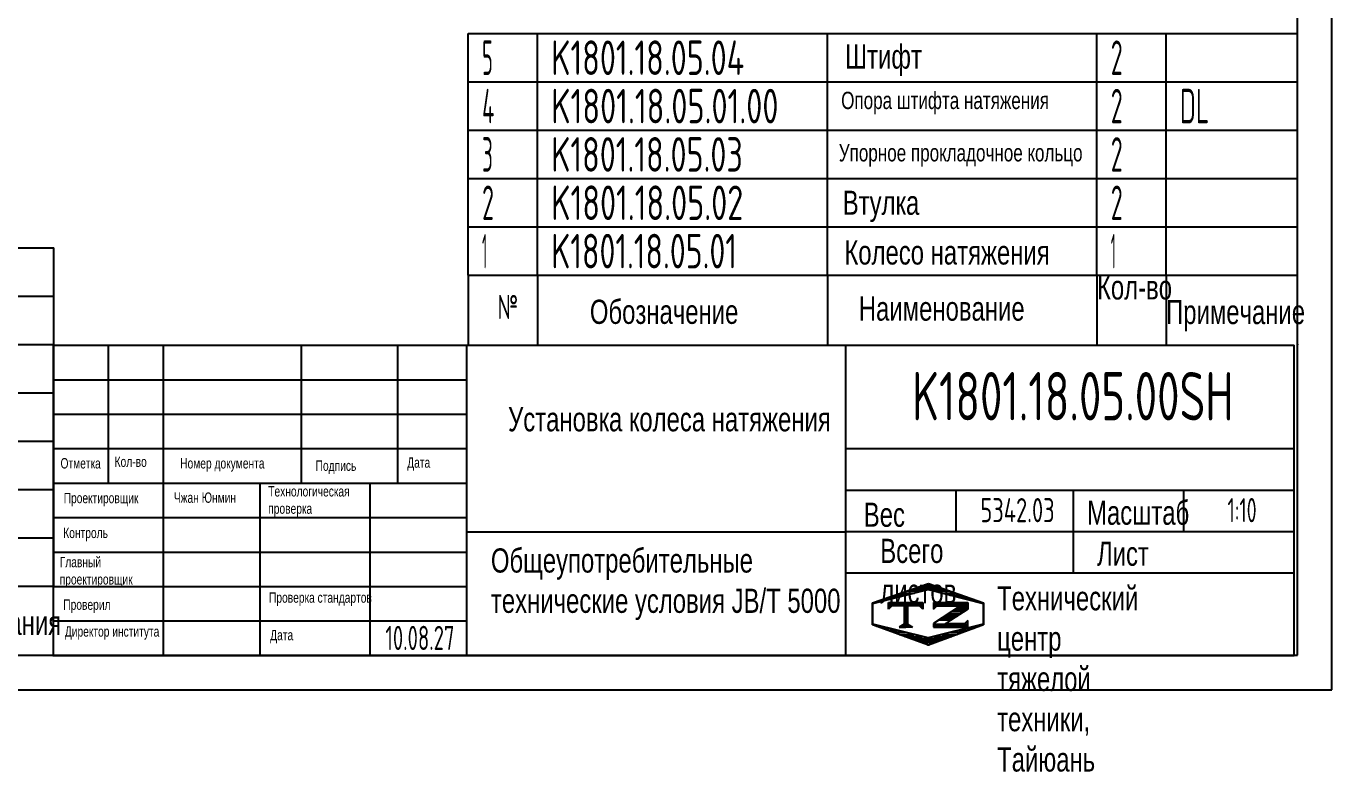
# Model space of a CAD drawing. Header units: millimetres. Extents: x 0 to 4200, y -119 to 2970.
# Drawn here: x 2310 to 4200, y -119 to 961 of the extents above; entities that cross this region are included whole.
import ezdxf
from ezdxf.enums import TextEntityAlignment as Align

# ---------------------------------------------------------------- set-up
doc = ezdxf.new("R2010")
doc.units = ezdxf.units.MM
doc.header["$LTSCALE"] = 100
for name, color, linetype in [('01', 7, 'Continuous'), ('02', 1, 'Continuous'), ('11', 3, 'Continuous'), ('THICK', 7, 'Continuous')]:
    doc.layers.add(name, color=color, linetype=linetype)
doc.styles.get("Standard").update_dxf_attribs({"font": 'isocp', "width": 0.707, "bigfont": 'intecad.shx'})

# ---------------------------------------------------------------- blocks, each defined once
blk = doc.blocks.new('*U46')
at = {"layer": '01'}
for points in [[(415, 5), (415, 292)], [(25, 5), (415, 5)]]:
    blk.add_lwpolyline(points, dxfattribs=at)
at = {"layer": '02'}
for points in [[(420, 0), (420, 297)], [(0, 0), (420, 0)]]:
    blk.add_lwpolyline(points, dxfattribs=at)
blk = doc.blocks.new('*U49')
at = {"layer": '01'}
for p, q in [((0, -70), (0, 0)), ((1200, -70), (1200, 0))]:
    blk.add_line(p, q, dxfattribs=at)
at = {"layer": '02'}
for p, q in [((0, 0), (100, 0)), ((100, -70), (100, 0)), ((100, 0), (520, 0)), ((520, -70), (520, 0)), ((520, 0), (910, 0)), ((910, -70), (910, 0)), ((910, 0), (1010, 0)), ((1010, -70), (1010, 0)), ((1010, 0), (1200, 0))]:
    blk.add_line(p, q, dxfattribs=at)
blk = doc.blocks.new('*U50')
at = {"layer": '01'}
for p, q in [((0, -70), (0, 0)), ((1200, -70), (1200, 0))]:
    blk.add_line(p, q, dxfattribs=at)
at = {"layer": '02'}
for p, q in [((0, 0), (100, 0)), ((100, -70), (100, 0)), ((100, 0), (520, 0)), ((520, -70), (520, 0)), ((520, 0), (910, 0)), ((910, -70), (910, 0)), ((910, 0), (1010, 0)), ((1010, -70), (1010, 0)), ((1010, 0), (1200, 0))]:
    blk.add_line(p, q, dxfattribs=at)
blk = doc.blocks.new('*U51')
at = {"layer": '01'}
for p, q in [((0, -70), (0, 0)), ((1200, -70), (1200, 0))]:
    blk.add_line(p, q, dxfattribs=at)
at = {"layer": '02'}
for p, q in [((0, 0), (100, 0)), ((100, -70), (100, 0)), ((100, 0), (520, 0)), ((520, -70), (520, 0)), ((520, 0), (910, 0)), ((910, -70), (910, 0)), ((910, 0), (1010, 0)), ((1010, -70), (1010, 0)), ((1010, 0), (1200, 0))]:
    blk.add_line(p, q, dxfattribs=at)
blk = doc.blocks.new('*U52')
at = {"layer": '01'}
for p, q in [((0, -70), (0, 0)), ((1200, -70), (1200, 0))]:
    blk.add_line(p, q, dxfattribs=at)
at = {"layer": '02'}
for p, q in [((0, 0), (100, 0)), ((100, -70), (100, 0)), ((100, 0), (520, 0)), ((520, -70), (520, 0)), ((520, 0), (910, 0)), ((910, -70), (910, 0)), ((910, 0), (1010, 0)), ((1010, -70), (1010, 0)), ((1010, 0), (1200, 0))]:
    blk.add_line(p, q, dxfattribs=at)
blk = doc.blocks.new('*U53')
at = {"layer": '01'}
for p, q in [((0, -70), (0, 0)), ((0, 0), (100, 0)), ((100, 0), (520, 0)), ((520, 0), (910, 0)), ((910, 0), (1010, 0)), ((1010, 0), (1200, 0)), ((1200, -70), (1200, 0))]:
    blk.add_line(p, q, dxfattribs=at)
at = {"layer": '02'}
for p, q in [((100, -70), (100, 0)), ((520, -70), (520, 0)), ((910, -70), (910, 0)), ((1010, -70), (1010, 0))]:
    blk.add_line(p, q, dxfattribs=at)
blk = doc.blocks.new('*U56')
at = {"layer": '01'}
for p, q in [((0, -70), (0, 0)), ((1200, -70), (1200, 0))]:
    blk.add_line(p, q, dxfattribs=at)
at = {"layer": '02'}
for p, q in [((0, 0), (100, 0)), ((100, -70), (100, 0)), ((100, 0), (520, 0)), ((520, -70), (520, 0)), ((520, 0), (910, 0)), ((910, -70), (910, 0)), ((910, 0), (1010, 0)), ((1010, -70), (1010, 0)), ((1010, 0), (1200, 0))]:
    blk.add_line(p, q, dxfattribs=at)
blk = doc.blocks.new('*U57')
at = {"layer": '01'}
for p, q in [((0, -70), (0, 0)), ((1200, -70), (1200, 0))]:
    blk.add_line(p, q, dxfattribs=at)
at = {"layer": '02'}
for p, q in [((0, 0), (100, 0)), ((100, -70), (100, 0)), ((100, 0), (520, 0)), ((520, -70), (520, 0)), ((520, 0), (910, 0)), ((910, -70), (910, 0)), ((910, 0), (1010, 0)), ((1010, -70), (1010, 0)), ((1010, 0), (1200, 0))]:
    blk.add_line(p, q, dxfattribs=at)
blk = doc.blocks.new('*U58')
at = {"layer": '01'}
for p, q in [((0, -70), (0, 0)), ((1200, -70), (1200, 0))]:
    blk.add_line(p, q, dxfattribs=at)
at = {"layer": '02'}
for p, q in [((0, 0), (100, 0)), ((100, -70), (100, 0)), ((100, 0), (520, 0)), ((520, -70), (520, 0)), ((520, 0), (910, 0)), ((910, -70), (910, 0)), ((910, 0), (1010, 0)), ((1010, -70), (1010, 0)), ((1010, 0), (1200, 0))]:
    blk.add_line(p, q, dxfattribs=at)
blk = doc.blocks.new('*U59')
at = {"layer": '01'}
for p, q in [((0, -70), (0, 0)), ((1200, -70), (1200, 0))]:
    blk.add_line(p, q, dxfattribs=at)
at = {"layer": '02'}
for p, q in [((0, 0), (100, 0)), ((100, -70), (100, 0)), ((100, 0), (520, 0)), ((520, -70), (520, 0)), ((520, 0), (910, 0)), ((910, -70), (910, 0)), ((910, 0), (1010, 0)), ((1010, -70), (1010, 0)), ((1010, 0), (1200, 0))]:
    blk.add_line(p, q, dxfattribs=at)
blk = doc.blocks.new('*U60')
at = {"layer": '01'}
for p, q in [((0, -70), (0, 0)), ((1200, -70), (1200, 0))]:
    blk.add_line(p, q, dxfattribs=at)
at = {"layer": '02'}
for p, q in [((0, 0), (100, 0)), ((100, -70), (100, 0)), ((100, 0), (520, 0)), ((520, -70), (520, 0)), ((520, 0), (910, 0)), ((910, -70), (910, 0)), ((910, 0), (1010, 0)), ((1010, -70), (1010, 0)), ((1010, 0), (1200, 0))]:
    blk.add_line(p, q, dxfattribs=at)
blk = doc.blocks.new('*U61')
at = {"layer": '01'}
for p, q in [((0, -70), (0, 0)), ((1200, -70), (1200, 0))]:
    blk.add_line(p, q, dxfattribs=at)
at = {"layer": '02'}
for p, q in [((0, 0), (100, 0)), ((100, -70), (100, 0)), ((100, 0), (520, 0)), ((520, -70), (520, 0)), ((520, 0), (910, 0)), ((910, -70), (910, 0)), ((910, 0), (1010, 0)), ((1010, -70), (1010, 0)), ((1010, 0), (1200, 0))]:
    blk.add_line(p, q, dxfattribs=at)
blk = doc.blocks.new('*U62')
at = {"layer": '01'}
for p, q in [((0, -70), (0, 0)), ((0, 0), (100, 0)), ((100, 0), (520, 0)), ((520, 0), (910, 0)), ((910, 0), (1010, 0)), ((1010, 0), (1200, 0)), ((1200, -70), (1200, 0))]:
    blk.add_line(p, q, dxfattribs=at)
at = {"layer": '02'}
for p, q in [((100, -70), (100, 0)), ((520, -70), (520, 0)), ((910, -70), (910, 0)), ((1010, -70), (1010, 0))]:
    blk.add_line(p, q, dxfattribs=at)
blk = doc.blocks.new('*X66')
at = {"color": 0}
for p, q in [((127.06, 7.8), (132.06, 7.8)), ((127.06, 7.5), (132.06, 7.5)), ((127.06, 7.2), (127.32, 7.2)), ((128.3, 5.7), (130.1, 5.7)), ((128.77, 6), (130.57, 6)), ((129.23, 6.3), (131.04, 6.3)), ((129.7, 6.6), (131.51, 6.6)), ((130.16, 6.9), (131.98, 6.9)), ((130.62, 7.2), (132.06, 7.2)), ((127.84, 5.4), (129.64, 5.4))]:
    blk.add_line(p, q, dxfattribs=at)
blk = doc.blocks.new('*X67')
at = {"color": 0}
for p, q in [((127.06, 4.8), (132.06, 4.8)), ((127.06, 4.5), (132.06, 4.5)), ((131.84, 5.1), (132.06, 5.1))]:
    blk.add_line(p, q, dxfattribs=at)
blk = doc.blocks.new('*X65')
at = {"color": 0}
for p, q in [((122.34, 4.5), (123.72, 4.5)), ((122.82, 4.8), (123.24, 4.8))]:
    blk.add_line(p, q, dxfattribs=at)
blk = doc.blocks.new('*X64')
at = {"color": 0}
for p, q in [((120.53, 7.8), (125.53, 7.8)), ((120.53, 7.5), (125.53, 7.5)), ((120.53, 7.2), (120.79, 7.2)), ((125.27, 7.2), (125.53, 7.2))]:
    blk.add_line(p, q, dxfattribs=at)
blk = doc.blocks.new('*X63')
at = {"color": 0}
for p, q in [((123.24, 9.6), (125.52, 9.6)), ((124.1, 9.9), (128.52, 9.9)), ((124.97, 10.2), (127.67, 10.2)), ((125.83, 10.5), (126.82, 10.5)), ((127.02, 9.6), (129.37, 9.6)), ((118.22, 7.8), (118.32, 7.8)), ((118.94, 8.1), (119.52, 8.1)), ((119.8, 8.4), (120.72, 8.4)), ((120.66, 8.7), (121.92, 8.7)), ((121.52, 9), (123.12, 9)), ((122.38, 9.3), (124.32, 9.3)), ((128.22, 9.3), (130.22, 9.3)), ((129.42, 9), (131.07, 9)), ((130.62, 8.7), (131.92, 8.7)), ((131.82, 8.4), (132.77, 8.4)), ((133.02, 8.1), (133.62, 8.1)), ((134.22, 7.8), (134.32, 7.8)), ((118.22, 7.5), (118.27, 7.5)), ((118.22, 7.2), (118.27, 7.2)), ((118.22, 6.9), (118.27, 6.9)), ((118.22, 6.6), (118.27, 6.6)), ((118.22, 6.3), (118.27, 6.3)), ((118.22, 6), (118.27, 6)), ((118.22, 5.7), (118.27, 5.7)), ((134.27, 7.5), (134.32, 7.5)), ((134.27, 7.2), (134.32, 7.2)), ((134.27, 6.9), (134.32, 6.9)), ((134.27, 6.6), (134.32, 6.6)), ((134.27, 6.3), (134.32, 6.3)), ((134.27, 6), (134.32, 6)), ((134.27, 5.7), (134.32, 5.7)), ((118.22, 5.4), (118.27, 5.4)), ((118.22, 5.1), (118.27, 5.1)), ((118.22, 4.8), (118.27, 4.8)), ((118.79, 4.5), (119.42, 4.5)), ((119.61, 4.2), (120.62, 4.2)), ((120.43, 3.9), (121.82, 3.9)), ((130.72, 3.9), (132.14, 3.9)), ((131.92, 4.2), (132.95, 4.2)), ((133.12, 4.5), (133.76, 4.5)), ((134.27, 5.4), (134.32, 5.4)), ((134.27, 5.1), (134.32, 5.1)), ((134.27, 4.8), (134.32, 4.8)), ((121.26, 3.6), (123.02, 3.6)), ((122.08, 3.3), (124.22, 3.3)), ((122.91, 3), (125.42, 3)), ((123.73, 2.7), (128.89, 2.7)), ((124.55, 2.4), (128.07, 2.4)), ((125.38, 2.1), (127.26, 2.1)), ((127.12, 3), (129.7, 3)), ((128.32, 3.3), (130.51, 3.3)), ((129.52, 3.6), (131.32, 3.6)), ((126.2, 1.8), (126.45, 1.8))]:
    blk.add_line(p, q, dxfattribs=at)

msp = doc.modelspace()

# ---------------------------------------------------------------- linework, layer by layer
at = {"layer": '01'}
for p, q in [((2950, 600), (2950, 500)), ((2950, 600), (4150, 600)), ((3050, 600), (3050, 500)), ((3470, 600), (3470, 500)), ((3860, 600), (3860, 500)), ((3960, 600), (3960, 500)), ((1150, 150), (2350, 150))]:
    msp.add_line(p, q, dxfattribs=at)
for p in [(4150, 500), (2350, 50)]:
    msp.add_point(p, dxfattribs=at)
at = {"layer": 'THICK'}
for p, q in [((2349.183, 498.707), (2349.183, 49.688)), ((2349.183, 498.707), (4145.259, 498.707)), ((2428.982, 498.49), (2428.982, 498.707)), ((2429.008, 299.143), (2429.008, 498.707)), ((2508.834, 49.688), (2508.834, 498.707)), ((2708.398, 299.143), (2708.398, 498.707)), ((2848.093, 299.143), (2848.093, 498.707)), ((2947.875, 49.688), (2947.875, 498.707)), ((3496.676, 49.688), (3496.676, 498.707)), ((4145.259, 49.688), (4145.259, 498.707)), ((2349.183, 349.034), (2947.875, 349.034)), ((3496.676, 349.034), (4145.259, 349.034)), ((2349.183, 299.143), (2947.875, 299.143)), ((2648.529, 49.688), (2648.529, 299.143)), ((2808.18, 49.688), (2808.18, 299.143)), ((3496.676, 289.164), (4145.259, 289.164)), ((3656.327, 229.295), (3656.327, 289.164)), ((3825.957, 169.426), (3825.957, 289.164)), ((3985.608, 229.295), (3985.608, 289.164)), ((2947.875, 228.43), (3496.676, 228.43)), ((3496.676, 229.295), (4145.259, 229.295)), ((3496.676, 169.426), (4145.259, 169.426)), ((2349.183, 49.688), (4145.259, 49.688))]:
    msp.add_line(p, q, dxfattribs=at)
at = {"layer": 'THICK', "color": 3}
for p, q in [((2349.183, 448.816), (2947.875, 448.816)), ((2349.183, 398.925), (2947.875, 398.925)), ((2349.183, 249.252), (2947.875, 249.252)), ((2349.183, 199.361), (2947.875, 199.361)), ((3535.113, 125.583), (3615.986, 153.751)), ((3615.986, 153.751), (3695.81, 125.583)), ((2349.183, 149.47), (2947.875, 149.47)), ((3535.638, 124.948), (3615.463, 144.905)), ((3615.463, 144.905), (3695.289, 124.948)), ((3535.113, 94.213), (3535.113, 125.583)), ((3535.638, 95.014), (3535.638, 124.948)), ((3558.178, 116.535), (3558.178, 126.513)), ((3558.178, 126.513), (3608.069, 126.513)), ((3563.168, 121.524), (3558.178, 116.535)), ((3603.08, 121.524), (3563.168, 121.524)), ((3580.941, 121.571), (3580.941, 94.203)), ((3583.123, 121.571), (3583.123, 94.203)), ((3585.618, 121.571), (3585.618, 94.203)), ((3608.069, 116.535), (3603.08, 121.524)), ((3608.069, 126.513), (3608.069, 116.535)), ((3623.347, 126.513), (3623.347, 116.535)), ((3623.347, 126.513), (3673.238, 126.513)), ((3623.347, 116.535), (3628.336, 121.524)), ((3662.635, 121.524), (3623.347, 96.104)), ((3628.336, 121.524), (3662.635, 121.524)), ((3673.236, 116.63), (3647.677, 100.272)), ((3673.238, 126.513), (3673.238, 116.535)), ((3695.289, 124.948), (3695.289, 95.014)), ((3695.81, 125.583), (3695.81, 94.213)), ((2349.183, 99.579), (2947.875, 99.579)), ((3615.463, 75.057), (3535.638, 95.014)), ((3583.123, 96.484), (3573.457, 90.402)), ((3583.123, 96.484), (3592.789, 90.402)), ((3695.289, 95.014), (3615.463, 75.057)), ((3623.347, 96.104), (3623.347, 90.402)), ((3647.677, 100.272), (3640.051, 95.391)), ((3668.247, 95.391), (3640.051, 95.391)), ((3673.236, 100.381), (3668.247, 95.391)), ((3673.236, 90.402), (3673.236, 100.381)), ((3615.986, 64.765), (3535.113, 94.213)), ((3573.457, 90.402), (3583.123, 90.402)), ((3592.789, 90.402), (3583.123, 90.402)), ((3695.81, 94.213), (3615.986, 64.765)), ((3623.347, 90.402), (3673.236, 90.402))]:
    msp.add_line(p, q, dxfattribs=at)
for p in [(2349.183, 99.579), (2349.183, 49.688)]:
    msp.add_point(p, dxfattribs=at)

# ---------------------------------------------------------------- block references
at = {"layer": '01', "xscale": 10, "yscale": 10, "zscale": 10}
msp.add_blockref('*U46', (0, 0), dxfattribs=at)
at = {"layer": '01'}
for name, p in [('*U53', (2950, 950)), ('*U52', (2950, 880)), ('*U51', (2950, 810)), ('*U50', (2950, 740)), ('*U49', (2950, 670)), ('*U62', (1150, 640)), ('*U61', (1150, 570)), ('*U60', (1150, 500)), ('*U59', (1150, 430)), ('*U58', (1150, 360)), ('*U57', (1150, 290)), ('*U56', (1150, 220))]:
    msp.add_blockref(name, p, dxfattribs=at)
at = {"layer": 'THICK', "color": 3, "xscale": 9.978202079999953, "yscale": 9.978202079999846, "zscale": 9.97820208}
for name in ['*X63', '*X64', '*X66', '*X65', '*X67']:
    msp.add_blockref(name, (2355.493, 47.25), dxfattribs=at)

# ---------------------------------------------------------------- texts
at = {"layer": '01', "attachment_point": 1}
for s, insert, char_height, width in [('{\\fArial|b0|i0|c204|p34;\\C3;Штифт}', (3495.52, 934.216), 35, 1.16211), ('{\\fArial|b0|i0|c204|p34;\\C3;Втулка}', (3492.057, 722.606), 35, 1.16213), ('{\\fArial|b0|i0|c204|p34;Дата}', (2861.608, 336.464), 15, 0.57157), ('{\\fArial|b0|i0|c204|p34;Всего листов}', (3546.313, 218.57), 35, 2.05029), ('{\\fArial|b0|i0|c204|p34;Технический центр\\Pтяжелой техники, Тайюань}', (3715.462, 149.945), 35, 3.07545)]:
    msp.add_mtext(s, dxfattribs=dict(at, insert=insert, char_height=char_height, width=width))
for s, insert, char_height in [('{\\fArial|b0|i0|c204|p34;\\C3;Опора штифта натяжения}', (3489.71, 865.71), 25), ('{\\fArial|b0|i0|c204|p34;\\C3;Упорное прокладочное кольцо}', (3486.246, 789.951), 25), ('{\\fArial|b0|i0|c204|p34;\\C3;Колесо натяжения}', (3494.381, 650.617), 35), ('{\\fArial|b0|i0|c204|p34;Кол-во}', (3860, 600), 35), ('{\\Fisocp,intecad|c204;№}', (2992.347, 571.661), 35), ('{\\fArial|b0|i0|c204|p34;Обозначение}', (3125.99, 564.695), 35), ('{\\fArial|b0|i0|c204|p34;Наименование}', (3515.299, 569.339), 35), ('{\\fArial|b0|i0|c204|p34;Примечание}', (3960, 564.403), 35), ('{\\fArial|b0|i0|c204|p34;\\C3;Установка колеса натяжения}', (3007.599, 409.118), 35), ('{\\fArial|b0|i0|c204|p34;Отметка}', (2359.785, 335.322), 15), ('{\\fArial|b0|i0|c204|p34;Кол-во}', (2438.088, 337.606), 15), ('{\\fArial|b0|i0|c204|p34;Номер документа}', (2532.965, 335.322), 15), ('{\\fArial|b0|i0|c204|p34;Подпись}', (2729.008, 331.896), 15), ('{\\fArial|b0|i0|c204|p34;Проектировщик}', (2364.358, 285.069), 15), ('{\\fArial|b0|i0|c204|p34;\\C3;Чжан Юнмин}', (2523.821, 285.64), 15), ('{\\fArial|b0|i0|c204|p34;Технологическая\\Pпроверка}', (2660.421, 294.777), 15), ('{\\fArial|b0|i0|c204|p34;Вес}', (3522.468, 270.909), 35), ('{\\fArial|b0|i0|c204|p34;Масштаб}', (3845.656, 273.88), 35), ('{\\fArial|b0|i0|c204|p34;Контроль}', (2363.77, 234.604), 15), ('{\\fArial|b0|i0|c204|p34;Лист}', (3860.008, 214.473), 35), ('{\\fArial|b0|i0|c204|p34;Главный\\Pпроектировщик}', (2358.626, 192.346), 15), ('{\\fArial|b0|i0|c204|p34;Общеупотребительные\\Pтехнические условия \\fArial|b0|i0|c0|p34;JB/T 5000}', (2982.749, 204.645), 35), ('{\\fArial|b0|i0|c204|p34;Проверка стандартов}', (2661.548, 140.951), 15), ('{\\fArial|b0|i0|c204|p34;Примечания}', (2160, 114.403), 35), ('{\\fArial|b0|i0|c204|p34;Проверил}', (2363.77, 130.672), 15), ('{\\fArial|b0|i0|c204|p34;Директор института}', (2366.056, 91.84), 15), ('{\\fArial|b0|i0|c204|p34;Дата}', (2663.263, 86.7), 15)]:
    msp.add_mtext(s, dxfattribs=dict(at, insert=insert, char_height=char_height))
at = {"layer": '11'}
for s, height, width, p, p2 in [('5', 50, 0.527686, (2970, 890), (2985.604, 890)), ('K1801.18.05.04', 50, 0.693834, (3070, 890), (3349.442, 890)), ('2', 50, 0.562593, (3880, 890), (3897.161, 890)), ('4', 50, 0.543846, (2970, 820), (2987.675, 820)), ('K1801.18.05.01.00', 50, 0.695785, (3070, 820), (3398.96, 820)), ('2', 50, 0.562593, (3880, 820), (3897.161, 820)), ('DL', 50, 0.628444, (3980, 820), (4022.42, 820)), ('3', 50, 0.527686, (2970, 750), (2985.604, 750)), ('K1801.18.05.03', 50, 0.693738, (3070, 750), (3347.371, 750)), ('2', 50, 0.562593, (3880, 750), (3897.161, 750)), ('2', 50, 0.562593, (2970, 680), (2987.161, 680)), ('K1801.18.05.02', 50, 0.693769, (3070, 680), (3348.03, 680)), ('2', 50, 0.562593, (3880, 680), (3897.161, 680)), ('1', 50, 0.404, (2970, 610), (2977.07, 610)), ('K1801.18.05.01', 50, 0.693325, (3070, 610), (3338.837, 610)), ('1', 50, 0.404, (3880, 610), (3887.07, 610)), ('K1801.18.05.00SH', 70, 0.695901, (3592.273, 390), (4057.727, 390)), ('5342.03', 35, 0.683388, (3691.286, 242.5), (3798.714, 242.5)), ('1:10', 35, 0.6497, (4048.957, 242.5), (4091.043, 242.5)), ('10.08.27', 35, 0.642055, (2830, 57.5), (2930, 57.5))]:
    msp.add_text(s, height=height, dxfattribs=dict(at, width=width)).set_placement(p, p2, align=Align.FIT)

doc.saveas('drawing.dxf')
